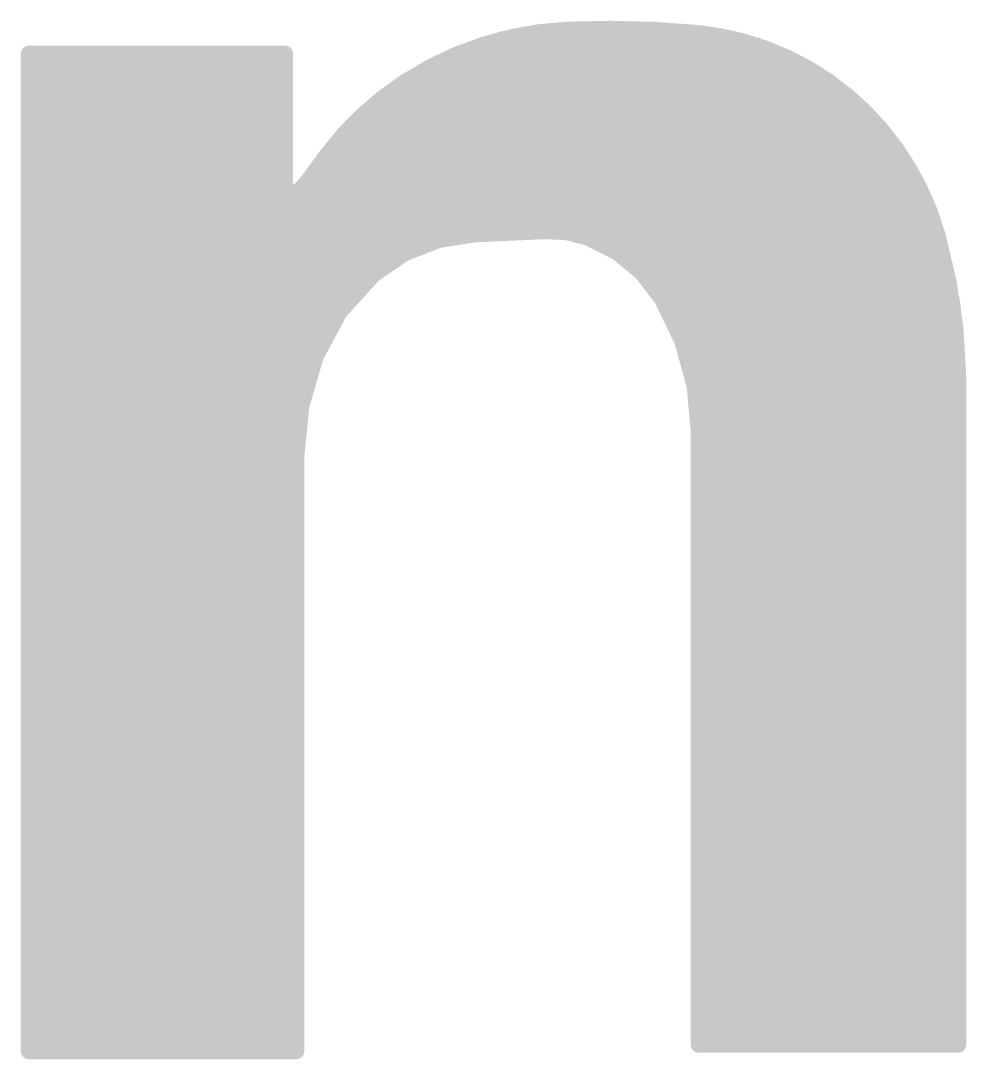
# Model space of a CAD drawing. Extents: x -28 to 79, y -1 to 63.
# Drawn here: x 35.596 to 37.087, y 24.427 to 26.064 of the extents above; entities that cross this region are included whole.
import ezdxf

# ---------------------------------------------------------------- set-up
doc = ezdxf.new("R2010")
doc.units = 0
doc.layers.add('21', color=41, linetype='CONTINUOUS')

msp = doc.modelspace()

# ---------------------------------------------------------------- linework, layer by layer
at = {"layer": '21'}
for points, const_width in [([(36.4592, 26.0502, 0.1577), (36.1645, 25.941)], 0.0254), ([(36.6598, 26.0452, 0.0335), (36.4592, 26.0502)], 0.0254), ([(36.4594, 26.0565, 1), (36.459, 26.0439)], 0.0127), ([(36.4589, 26.0565, 1), (36.4595, 26.0439)], 0.0127), ([(36.4601, 26.0439, 1), (36.4583, 26.0565)], 0.0127), ([(36.4595, 26.0439, 1), (36.4589, 26.0565)], 0.0127), ([(36.3531, 26.041, 1), (36.355, 26.0284)], 0.0127), ([(36.356, 26.0414, 1), (36.356, 26.0286)], 0.0127), ([(36.3562, 26.0288, 1), (36.3518, 26.0407)], 0.0127), ([(36.6611, 26.0514, 1), (36.6585, 26.039)], 0.0127), ([(36.9265, 25.9207, 0.1741), (36.6598, 26.0452)], 0.0254), ([(36.6604, 26.0515, 1), (36.6592, 26.0389)], 0.0127), ([(36.6592, 26.0389, 1), (36.6604, 26.0515)], 0.0127), ([(36.6596, 26.0389, 1), (36.66, 26.0515)], 0.0127), ([(36.7084, 26.0286, 1), (36.7084, 26.0414)], 0.0127), ([(36.7602, 26.0304, 1), (36.7548, 26.0189)], 0.0127), ([(36.7562, 26.0185, 1), (36.7588, 26.0309)], 0.0127), ([(35.6083, 26.0185, 1), (35.6083, 26.0057)], 0.0127), ([(35.6083, 26.0185, 1), (35.6083, 26.0057)], 0.0127), ([(35.6146, 26.0121, 1), (35.602, 26.0121)], 0.0127), ([(35.6146, 26.0121, 1), (35.602, 26.0121)], 0.0127), ([(35.6083, 26.016, 1), (35.6083, 26.0033)], 0.0127), ([(36.0185, 26.0121, 1), (36.0058, 26.0121)], 0.0127), ([(36.0185, 26.0121, 1), (36.0058, 26.0121)], 0.0127), ([(36.0121, 26.0057, 1), (36.0121, 26.0185)], 0.0127), ([(36.0121, 26.0057, 1), (36.0121, 26.0185)], 0.0127), ([(36.0121, 26.0033, 1), (36.0121, 26.016)], 0.0127), ([(36.2863, 26.016, 1), (36.2863, 26.0033)], 0.0127), ([(36.7898, 26.0033, 1), (36.7898, 26.016)], 0.0127), ([(35.6083, 25.9906, 1), (35.6083, 25.9779)], 0.0127), ([(36.0121, 25.9779, 1), (36.0121, 25.9906)], 0.0127), ([(36.2329, 25.9906, 1), (36.2329, 25.9779)], 0.0127), ([(36.2522, 26.0037, 1), (36.2566, 25.9918)], 0.0127), ([(36.2578, 25.9924, 1), (36.251, 26.0031)], 0.0127), ([(36.8442, 25.9779, 1), (36.8442, 25.9906)], 0.0127), ([(36.8519, 25.9874, 1), (36.8441, 25.9774)], 0.0127), ([(36.8453, 25.9767, 1), (36.8507, 25.9882)], 0.0127), ([(35.6083, 25.9652, 1), (35.6083, 25.9524)], 0.0127), ([(36.0121, 25.9524, 1), (36.0121, 25.9652)], 0.0127), ([(36.1927, 25.9652, 1), (36.1927, 25.9524)], 0.0127), ([(36.8781, 25.9524, 1), (36.8781, 25.9652)], 0.0127), ([(36.1645, 25.941, 0.0664), (36.0782, 25.8521)], 0.0254), ([(36.1611, 25.9464, 1), (36.1679, 25.9356)], 0.0127), ([(36.1606, 25.946, 1), (36.1684, 25.936)], 0.0127), ([(36.1688, 25.9363, 1), (36.1602, 25.9457)], 0.0127), ([(36.1684, 25.936, 1), (36.1606, 25.946)], 0.0127), ([(35.6083, 25.9398, 1), (35.6083, 25.9271)], 0.0127), ([(36.0121, 25.9271, 1), (36.0121, 25.9398)], 0.0127), ([(36.1561, 25.9398, 1), (36.1561, 25.9271)], 0.0127), ([(36.9104, 25.9271, 1), (36.9104, 25.9398)], 0.0127), ([(36.9313, 25.9248, 1), (36.9217, 25.9166)], 0.0127), ([(37.0408, 25.7277, 0.1281), (36.9265, 25.9207)], 0.0254), ([(36.931, 25.9252, 1), (36.922, 25.9162)], 0.0127), ([(36.922, 25.9162, 1), (36.931, 25.9252)], 0.0127), ([(36.9226, 25.9157, 1), (36.9304, 25.9257)], 0.0127), ([(35.6083, 25.9144, 1), (35.6083, 25.9017)], 0.0127), ([(36.0121, 25.9017, 1), (36.0121, 25.9144)], 0.0127), ([(36.1279, 25.9144, 1), (36.1279, 25.9017)], 0.0127), ([(36.9373, 25.9017, 1), (36.9373, 25.9144)], 0.0127), ([(36.1141, 25.9041, 1), (36.1227, 25.8947)], 0.0127), ([(36.1232, 25.8953, 1), (36.1136, 25.9035)], 0.0127), ([(35.6083, 25.889, 1), (35.6083, 25.8762)], 0.0127), ([(36.0121, 25.8762, 1), (36.0121, 25.889)], 0.0127), ([(36.1041, 25.889, 1), (36.1041, 25.8762)], 0.0127), ([(36.9589, 25.8762, 1), (36.9589, 25.889)], 0.0127), ([(35.6083, 25.8636, 1), (35.6083, 25.8509)], 0.0127), ([(36.0121, 25.8509, 1), (36.0121, 25.8636)], 0.0127), ([(36.0825, 25.8636, 1), (36.0825, 25.8509)], 0.0127), ([(36.9809, 25.8664, 1), (36.9699, 25.8599)], 0.0127), ([(36.9706, 25.8591, 1), (36.9802, 25.8673)], 0.0127), ([(36.9789, 25.8509, 1), (36.9789, 25.8636)], 0.0127), ([(36.0782, 25.8521, 0.0022), (36.0502, 25.814)], 0.0254), ([(36.0734, 25.8562, 1), (36.083, 25.848)], 0.0127), ([(36.0731, 25.8559, 1), (36.0833, 25.8483)], 0.0127), ([(36.0833, 25.8483, 1), (36.0731, 25.8559)], 0.0127), ([(36.0833, 25.8483, 1), (36.0731, 25.8559)], 0.0127), ([(35.6083, 25.8382, 1), (35.6083, 25.8255)], 0.0127), ([(36.0121, 25.8255, 1), (36.0121, 25.8382)], 0.0127), ([(36.0633, 25.8382, 1), (36.0633, 25.8255)], 0.0127), ([(36.994, 25.8255, 1), (36.994, 25.8382)], 0.0127), ([(35.6083, 25.8128, 1), (35.6083, 25.8)], 0.0127), ([(36.0121, 25.8, 1), (36.0121, 25.8128)], 0.0127), ([(36.0375, 25.7988, 0.0333), (36.0502, 25.814)], 0.0254), ([(36.0438, 25.8128, 1), (36.0438, 25.8)], 0.0127), ([(36.0451, 25.8178, 1), (36.0553, 25.8102)], 0.0127), ([(36.0451, 25.8177, 1), (36.0553, 25.8103)], 0.0127), ([(36.0553, 25.8103, 1), (36.0451, 25.8177)], 0.0127), ([(36.0551, 25.8099, 1), (36.0453, 25.8181)], 0.0127), ([(37.009, 25.8, 1), (37.009, 25.8128)], 0.0127), ([(36.0121, 25.7976, 1), (36.0121, 25.7848)], 0.0127), ([(36.0121, 25.7976, 1), (36.0121, 25.7848)], 0.0127), ([(36.0197, 25.7912, 0.205), (36.0375, 25.7988)], 0.0254), ([(36.0184, 25.7974, 1), (36.021, 25.785)], 0.0127), ([(36.0197, 25.7975, 1), (36.0197, 25.7849)], 0.0127), ([(36.0197, 25.7848, 1), (36.0197, 25.7976)], 0.0127), ([(36.0197, 25.7848, 1), (36.0197, 25.7976)], 0.0127), ([(36.0258, 25.7984, 1), (36.033, 25.788)], 0.0127), ([(36.0306, 25.787, 1), (36.0281, 25.7994)], 0.0127), ([(36.0329, 25.8032, 1), (36.0421, 25.7944)], 0.0127), ([(36.0326, 25.8029, 1), (36.0424, 25.7947)], 0.0127), ([(36.0421, 25.7944, 1), (36.0329, 25.8032)], 0.0127), ([(36.0411, 25.7936, 1), (36.0339, 25.804)], 0.0127), ([(37.0198, 25.8005, 1), (37.0079, 25.796)], 0.0127), ([(37.0084, 25.795, 1), (37.0193, 25.8015)], 0.0127), ([(35.6083, 25.7874, 1), (35.6083, 25.7747)], 0.0127), ([(36.0058, 25.7912, 1), (36.0185, 25.7912)], 0.0127), ([(36.0058, 25.7912, 1), (36.0185, 25.7912)], 0.0127), ([(37.0204, 25.7747, 1), (37.0204, 25.7874)], 0.0127), ([(35.6083, 25.762, 1), (35.6083, 25.7492)], 0.0127), ([(37.0301, 25.7492, 1), (37.0301, 25.762)], 0.0127), ([(35.6083, 25.7366, 1), (35.6083, 25.7238)], 0.0127), ([(36.3118, 25.7277, 0.1688), (36.1518, 25.6642)], 0.0254), ([(36.3118, 25.7277, 0.0006), (36.4236, 25.7327)], 0.0254), ([(36.3115, 25.734, 1), (36.3121, 25.7214)], 0.0127), ([(36.3115, 25.734, 1), (36.3121, 25.7214)], 0.0127), ([(36.3128, 25.7214, 1), (36.3108, 25.734)], 0.0127), ([(36.3121, 25.7214, 1), (36.3115, 25.734)], 0.0127), ([(36.3677, 25.7238, 1), (36.3677, 25.7366)], 0.0127), ([(36.4896, 25.7226, 0.0992), (36.4236, 25.7327)], 0.0254), ([(36.4239, 25.739, 1), (36.4233, 25.7264)], 0.0127), ([(36.4233, 25.739, 1), (36.4239, 25.7264)], 0.0127), ([(36.4239, 25.7264, 1), (36.4233, 25.739)], 0.0127), ([(36.4239, 25.7264, 1), (36.4233, 25.739)], 0.0127), ([(36.4587, 25.7371, 1), (36.4555, 25.7248)], 0.0127), ([(36.4599, 25.7366, 1), (36.4599, 25.7238)], 0.0127), ([(36.4568, 25.7246, 1), (36.4574, 25.7373)], 0.0127), ([(36.4924, 25.7283, 1), (36.4868, 25.7169)], 0.0127), ([(36.6065, 25.6261, 0.1719), (36.4896, 25.7226)], 0.0254), ([(36.4918, 25.7286, 1), (36.4874, 25.7166)], 0.0127), ([(36.4874, 25.7166, 1), (36.4918, 25.7286)], 0.0127), ([(36.488, 25.7164, 1), (36.4912, 25.7288)], 0.0127), ([(37.047, 25.729, 1), (37.0346, 25.7264)], 0.0127), ([(37.0738, 25.5041, 0.0668), (37.0408, 25.7277)], 0.0254), ([(37.0469, 25.7295, 1), (37.0347, 25.7259)], 0.0127), ([(37.0347, 25.7259, 1), (37.0469, 25.7295)], 0.0127), ([(37.0349, 25.7254, 1), (37.0467, 25.73)], 0.0127), ([(37.0398, 25.7238, 1), (37.0398, 25.7366)], 0.0127), ([(36.2532, 25.725, 1), (36.2551, 25.7124)], 0.0127), ([(36.2565, 25.7128, 1), (36.2518, 25.7246)], 0.0127), ([(35.6083, 25.7112, 1), (35.6083, 25.6985)], 0.0127), ([(36.1976, 25.7031, 1), (36.2023, 25.6913)], 0.0127), ([(36.2035, 25.6919, 1), (36.1963, 25.7024)], 0.0127), ([(36.2191, 25.6985, 1), (36.2191, 25.7112)], 0.0127), ([(36.5253, 25.7112, 1), (36.5253, 25.6985)], 0.0127), ([(36.5396, 25.7045, 1), (36.5316, 25.6947)], 0.0127), ([(36.5328, 25.694, 1), (36.5384, 25.7053)], 0.0127), ([(37.0458, 25.6985, 1), (37.0458, 25.7112)], 0.0127), ([(35.6083, 25.6858, 1), (35.6083, 25.673)], 0.0127), ([(36.174, 25.673, 1), (36.174, 25.6858)], 0.0127), ([(36.5601, 25.6858, 1), (36.5601, 25.673)], 0.0127), ([(37.0513, 25.673, 1), (37.0513, 25.6858)], 0.0127), ([(36.1518, 25.6642, 0.1229), (36.0604, 25.5346)], 0.0254), ([(36.1482, 25.6694, 1), (36.1554, 25.659)], 0.0127), ([(36.1477, 25.669, 1), (36.1559, 25.6594)], 0.0127), ([(36.1565, 25.6599, 1), (36.1471, 25.6685)], 0.0127), ([(36.1559, 25.6594, 1), (36.1477, 25.669)], 0.0127), ([(36.5803, 25.6708, 1), (36.5702, 25.663)], 0.0127), ([(36.5712, 25.662, 1), (36.5793, 25.6718)], 0.0127), ([(35.6083, 25.6604, 1), (35.6083, 25.6476)], 0.0127), ([(36.1426, 25.6476, 1), (36.1426, 25.6604)], 0.0127), ([(36.5851, 25.6604, 1), (36.5851, 25.6476)], 0.0127), ([(37.0568, 25.6476, 1), (37.0568, 25.6604)], 0.0127), ([(35.6083, 25.635, 1), (35.6083, 25.6223)], 0.0127), ([(36.1195, 25.6223, 1), (36.1195, 25.635)], 0.0127), ([(36.6046, 25.635, 1), (36.6046, 25.6223)], 0.0127), ([(36.6122, 25.6289, 1), (36.6008, 25.6233)], 0.0127), ([(36.6649, 25.4152, 0.136), (36.6065, 25.6261)], 0.0254), ([(36.6119, 25.6294, 1), (36.6011, 25.6228)], 0.0127), ([(36.6015, 25.6222, 1), (36.6115, 25.63)], 0.0127), ([(37.0623, 25.6223, 1), (37.0623, 25.635)], 0.0127), ([(36.6011, 25.6228, 1), (36.6119, 25.6294)], 0.0127), ([(37.0711, 25.6175, 1), (37.0584, 25.6165)], 0.0127), ([(37.0586, 25.6157, 1), (37.071, 25.6183)], 0.0127), ([(35.6083, 25.6096, 1), (35.6083, 25.5968)], 0.0127), ([(36.0934, 25.6093, 1), (36.1028, 25.6008)], 0.0127), ([(36.1037, 25.602, 1), (36.0925, 25.608)], 0.0127), ([(36.0972, 25.5968, 1), (36.0972, 25.6096)], 0.0127), ([(36.6176, 25.6096, 1), (36.6176, 25.5968)], 0.0127), ([(37.0659, 25.5968, 1), (37.0659, 25.6096)], 0.0127), ([(35.6083, 25.5842, 1), (35.6083, 25.5714)], 0.0127), ([(36.0836, 25.5714, 1), (36.0836, 25.5842)], 0.0127), ([(36.6299, 25.5842, 1), (36.6299, 25.5714)], 0.0127), ([(37.0679, 25.5714, 1), (37.0679, 25.5842)], 0.0127), ([(36.6447, 25.5614, 1), (36.6325, 25.558)], 0.0127), ([(35.6083, 25.5588, 1), (35.6083, 25.5461)], 0.0127), ([(36.0699, 25.5461, 1), (36.0699, 25.5588)], 0.0127), ([(36.6329, 25.5569, 1), (36.6443, 25.5625)], 0.0127), ([(36.6406, 25.5588, 1), (36.6406, 25.5461)], 0.0127), ([(37.0699, 25.5461, 1), (37.0699, 25.5588)], 0.0127), ([(35.6083, 25.5334, 1), (35.6083, 25.5206)], 0.0127), ([(36.0604, 25.5346, 0.0895), (36.0299, 25.3771)], 0.0254), ([(36.0548, 25.5376, 1), (36.066, 25.5316)], 0.0127), ([(36.0545, 25.5369, 1), (36.0663, 25.5323)], 0.0127), ([(36.0665, 25.5328, 1), (36.0543, 25.5364)], 0.0127), ([(36.0663, 25.5323, 1), (36.0545, 25.5369)], 0.0127), ([(36.0582, 25.5206, 1), (36.0582, 25.5334)], 0.0127), ([(36.6477, 25.5334, 1), (36.6477, 25.5206)], 0.0127), ([(37.072, 25.5206, 1), (37.072, 25.5334)], 0.0127), ([(35.6083, 25.508, 1), (35.6083, 25.4952)], 0.0127), ([(36.0509, 25.4952, 1), (36.0509, 25.508)], 0.0127), ([(36.6547, 25.508, 1), (36.6547, 25.4952)], 0.0127), ([(37.0801, 25.5041, 1), (37.0675, 25.5041)], 0.0127), ([(37.0801, 25.5041, 1), (37.0675, 25.5041)], 0.0127), ([(37.0675, 25.5036, 1), (37.0801, 25.5046)], 0.0127), ([(37.0675, 25.504, 1), (37.0801, 25.5042)], 0.0127), ([(37.0738, 25.4952, 1), (37.0738, 25.508)], 0.0127), ([(35.6083, 25.4826, 1), (35.6083, 25.4699)], 0.0127), ([(36.0436, 25.4699, 1), (36.0436, 25.4826)], 0.0127), ([(36.6646, 25.4892, 1), (36.652, 25.4881)], 0.0127), ([(36.6522, 25.4869, 1), (36.6644, 25.4903)], 0.0127), ([(36.6594, 25.4826, 1), (36.6594, 25.4699)], 0.0127), ([(37.0738, 25.4699, 1), (37.0738, 25.4826)], 0.0127), ([(35.6083, 25.4572, 1), (35.6083, 25.4444)], 0.0127), ([(36.0444, 25.4566, 1), (36.0318, 25.4579)], 0.0127), ([(36.032, 25.459, 1), (36.0442, 25.4555)], 0.0127), ([(36.0374, 25.4444, 1), (36.0374, 25.4572)], 0.0127), ([(36.6617, 25.4572, 1), (36.6617, 25.4444)], 0.0127), ([(37.0738, 25.4444, 1), (37.0738, 25.4572)], 0.0127), ([(35.6083, 25.4318, 1), (35.6083, 25.419)], 0.0127), ([(36.0348, 25.419, 1), (36.0348, 25.4318)], 0.0127), ([(36.664, 25.4318, 1), (36.664, 25.419)], 0.0127), ([(36.6713, 25.4152, 1), (36.6586, 25.4152)], 0.0127), ([(36.6713, 25.4152, 1), (36.6586, 25.4152)], 0.0127), ([(37.0738, 25.419, 1), (37.0738, 25.4318)], 0.0127), ([(35.6083, 25.4064, 1), (35.6083, 25.3937)], 0.0127), ([(36.0322, 25.3937, 1), (36.0322, 25.4064)], 0.0127), ([(36.6649, 25.4064, 1), (36.6649, 25.3937)], 0.0127), ([(36.6586, 25.4146, 1), (36.6712, 25.4158)], 0.0127), ([(36.6586, 25.4152, 1), (36.6712, 25.4152)], 0.0127), ([(37.0738, 25.3937, 1), (37.0738, 25.4064)], 0.0127), ([(35.6083, 25.381, 1), (35.6083, 25.3682)], 0.0127), ([(36.0299, 25.3771, 0.0064), (36.0299, 25.3086)], 0.0254), ([(36.0236, 25.3777, 1), (36.0362, 25.3765)], 0.0127), ([(36.0236, 25.3772, 1), (36.0362, 25.377)], 0.0127), ([(36.0363, 25.3771, 1), (36.0236, 25.3771)], 0.0127), ([(36.0362, 25.377, 1), (36.0236, 25.3772)], 0.0127), ([(36.0299, 25.3682, 1), (36.0299, 25.381)], 0.0127), ([(36.6649, 25.381, 1), (36.6649, 25.3682)], 0.0127), ([(37.0738, 25.3682, 1), (37.0738, 25.381)], 0.0127), ([(35.6083, 25.3556, 1), (35.6083, 25.3428)], 0.0127), ([(36.0299, 25.3428, 1), (36.0299, 25.3556)], 0.0127), ([(36.6649, 25.3556, 1), (36.6649, 25.3428)], 0.0127), ([(37.0738, 25.3428, 1), (37.0738, 25.3556)], 0.0127), ([(35.6083, 25.3302, 1), (35.6083, 25.3175)], 0.0127), ([(36.0299, 25.3175, 1), (36.0299, 25.3302)], 0.0127), ([(36.6649, 25.3302, 1), (36.6649, 25.3175)], 0.0127), ([(37.0738, 25.3175, 1), (37.0738, 25.3302)], 0.0127), ([(35.6083, 25.3048, 1), (35.6083, 25.292)], 0.0127), ([(36.0236, 25.3085, 1), (36.0362, 25.3087)], 0.0127), ([(36.0363, 25.3086, 1), (36.0236, 25.3086)], 0.0127), ([(36.0299, 25.292, 1), (36.0299, 25.3048)], 0.0127), ([(36.6649, 25.3048, 1), (36.6649, 25.292)], 0.0127), ([(37.0738, 25.292, 1), (37.0738, 25.3048)], 0.0127), ([(35.6083, 25.2794, 1), (35.6083, 25.2666)], 0.0127), ([(36.0299, 25.2666, 1), (36.0299, 25.2794)], 0.0127), ([(36.6649, 25.2794, 1), (36.6649, 25.2666)], 0.0127), ([(37.0738, 25.2666, 1), (37.0738, 25.2794)], 0.0127), ([(35.6083, 25.254, 1), (35.6083, 25.2413)], 0.0127), ([(36.0299, 25.2413, 1), (36.0299, 25.254)], 0.0127), ([(36.6649, 25.254, 1), (36.6649, 25.2413)], 0.0127), ([(37.0738, 25.2413, 1), (37.0738, 25.254)], 0.0127), ([(35.6083, 25.2286, 1), (35.6083, 25.2158)], 0.0127), ([(36.0299, 25.2158, 1), (36.0299, 25.2286)], 0.0127), ([(36.6649, 25.2286, 1), (36.6649, 25.2158)], 0.0127), ([(37.0738, 25.2158, 1), (37.0738, 25.2286)], 0.0127), ([(35.6083, 25.2032, 1), (35.6083, 25.1904)], 0.0127), ([(36.0299, 25.1904, 1), (36.0299, 25.2032)], 0.0127), ([(36.6649, 25.2032, 1), (36.6649, 25.1904)], 0.0127), ([(37.0738, 25.1904, 1), (37.0738, 25.2032)], 0.0127), ([(35.6083, 25.1778, 1), (35.6083, 25.1651)], 0.0127), ([(36.0299, 25.1651, 1), (36.0299, 25.1778)], 0.0127), ([(36.6649, 25.1778, 1), (36.6649, 25.1651)], 0.0127), ([(37.0738, 25.1651, 1), (37.0738, 25.1778)], 0.0127), ([(35.6083, 25.1524, 1), (35.6083, 25.1396)], 0.0127), ([(36.0299, 25.1396, 1), (36.0299, 25.1524)], 0.0127), ([(36.6649, 25.1524, 1), (36.6649, 25.1396)], 0.0127), ([(37.0738, 25.1396, 1), (37.0738, 25.1524)], 0.0127), ([(35.6083, 25.127, 1), (35.6083, 25.1142)], 0.0127), ([(36.0299, 25.1142, 1), (36.0299, 25.127)], 0.0127), ([(36.6649, 25.127, 1), (36.6649, 25.1142)], 0.0127), ([(37.0738, 25.1142, 1), (37.0738, 25.127)], 0.0127), ([(35.6083, 25.1016, 1), (35.6083, 25.0889)], 0.0127), ([(36.0299, 25.0889, 1), (36.0299, 25.1016)], 0.0127), ([(36.6649, 25.1016, 1), (36.6649, 25.0889)], 0.0127), ([(37.0738, 25.0889, 1), (37.0738, 25.1016)], 0.0127), ([(35.6083, 25.0762, 1), (35.6083, 25.0634)], 0.0127), ([(36.0299, 25.0634, 1), (36.0299, 25.0762)], 0.0127), ([(36.6649, 25.0762, 1), (36.6649, 25.0634)], 0.0127), ([(37.0738, 25.0634, 1), (37.0738, 25.0762)], 0.0127), ([(35.6083, 25.0508, 1), (35.6083, 25.038)], 0.0127), ([(36.0299, 25.038, 1), (36.0299, 25.0508)], 0.0127), ([(36.6649, 25.0508, 1), (36.6649, 25.038)], 0.0127), ([(37.0738, 25.038, 1), (37.0738, 25.0508)], 0.0127), ([(35.6083, 25.0254, 1), (35.6083, 25.0127)], 0.0127), ([(36.0299, 25.0127, 1), (36.0299, 25.0254)], 0.0127), ([(36.6649, 25.0254, 1), (36.6649, 25.0127)], 0.0127), ([(37.0738, 25.0127, 1), (37.0738, 25.0254)], 0.0127), ([(35.6083, 25, 1), (35.6083, 24.9872)], 0.0127), ([(36.0299, 24.9872, 1), (36.0299, 25)], 0.0127), ([(36.6649, 25, 1), (36.6649, 24.9872)], 0.0127), ([(37.0738, 24.9872, 1), (37.0738, 25)], 0.0127), ([(35.6083, 24.9746, 1), (35.6083, 24.9618)], 0.0127), ([(36.0299, 24.9618, 1), (36.0299, 24.9746)], 0.0127), ([(36.6649, 24.9746, 1), (36.6649, 24.9618)], 0.0127), ([(37.0738, 24.9618, 1), (37.0738, 24.9746)], 0.0127), ([(35.6083, 24.9492, 1), (35.6083, 24.9365)], 0.0127), ([(36.0299, 24.9365, 1), (36.0299, 24.9492)], 0.0127), ([(36.6649, 24.9492, 1), (36.6649, 24.9365)], 0.0127), ([(37.0738, 24.9365, 1), (37.0738, 24.9492)], 0.0127), ([(35.6083, 24.9238, 1), (35.6083, 24.911)], 0.0127), ([(36.0299, 24.911, 1), (36.0299, 24.9238)], 0.0127), ([(36.6649, 24.9238, 1), (36.6649, 24.911)], 0.0127), ([(37.0738, 24.911, 1), (37.0738, 24.9238)], 0.0127), ([(35.6083, 24.8984, 1), (35.6083, 24.8856)], 0.0127), ([(36.0299, 24.8856, 1), (36.0299, 24.8984)], 0.0127), ([(36.6649, 24.8984, 1), (36.6649, 24.8856)], 0.0127), ([(37.0738, 24.8856, 1), (37.0738, 24.8984)], 0.0127), ([(35.6083, 24.873, 1), (35.6083, 24.8603)], 0.0127), ([(36.0299, 24.8603, 1), (36.0299, 24.873)], 0.0127), ([(36.6649, 24.873, 1), (36.6649, 24.8603)], 0.0127), ([(37.0738, 24.8603, 1), (37.0738, 24.873)], 0.0127), ([(35.6083, 24.8476, 1), (35.6083, 24.8348)], 0.0127), ([(36.0299, 24.8348, 1), (36.0299, 24.8476)], 0.0127), ([(36.6649, 24.8476, 1), (36.6649, 24.8348)], 0.0127), ([(37.0738, 24.8348, 1), (37.0738, 24.8476)], 0.0127), ([(35.6083, 24.8222, 1), (35.6083, 24.8094)], 0.0127), ([(36.0299, 24.8094, 1), (36.0299, 24.8222)], 0.0127), ([(36.6649, 24.8222, 1), (36.6649, 24.8094)], 0.0127), ([(37.0738, 24.8094, 1), (37.0738, 24.8222)], 0.0127), ([(35.6083, 24.7968, 1), (35.6083, 24.7841)], 0.0127), ([(36.0299, 24.7841, 1), (36.0299, 24.7968)], 0.0127), ([(36.6649, 24.7968, 1), (36.6649, 24.7841)], 0.0127), ([(37.0738, 24.7841, 1), (37.0738, 24.7968)], 0.0127), ([(35.6083, 24.7714, 1), (35.6083, 24.7586)], 0.0127), ([(36.0299, 24.7586, 1), (36.0299, 24.7714)], 0.0127), ([(36.6649, 24.7714, 1), (36.6649, 24.7586)], 0.0127), ([(37.0738, 24.7586, 1), (37.0738, 24.7714)], 0.0127), ([(35.6083, 24.746, 1), (35.6083, 24.7333)], 0.0127), ([(36.0299, 24.7333, 1), (36.0299, 24.746)], 0.0127), ([(36.6649, 24.746, 1), (36.6649, 24.7333)], 0.0127), ([(37.0738, 24.7333, 1), (37.0738, 24.746)], 0.0127), ([(35.6083, 24.7206, 1), (35.6083, 24.7079)], 0.0127), ([(36.0299, 24.7079, 1), (36.0299, 24.7206)], 0.0127), ([(36.6649, 24.7206, 1), (36.6649, 24.7079)], 0.0127), ([(37.0738, 24.7079, 1), (37.0738, 24.7206)], 0.0127), ([(35.6083, 24.6952, 1), (35.6083, 24.6824)], 0.0127), ([(36.0299, 24.6824, 1), (36.0299, 24.6952)], 0.0127), ([(36.6649, 24.6952, 1), (36.6649, 24.6824)], 0.0127), ([(37.0738, 24.6824, 1), (37.0738, 24.6952)], 0.0127), ([(35.6083, 24.6698, 1), (35.6083, 24.6571)], 0.0127), ([(36.0299, 24.6571, 1), (36.0299, 24.6698)], 0.0127), ([(36.6649, 24.6698, 1), (36.6649, 24.6571)], 0.0127), ([(37.0738, 24.6571, 1), (37.0738, 24.6698)], 0.0127), ([(35.6083, 24.6444, 1), (35.6083, 24.6317)], 0.0127), ([(36.0299, 24.6317, 1), (36.0299, 24.6444)], 0.0127), ([(36.6649, 24.6444, 1), (36.6649, 24.6317)], 0.0127), ([(37.0738, 24.6317, 1), (37.0738, 24.6444)], 0.0127), ([(35.6083, 24.619, 1), (35.6083, 24.6062)], 0.0127), ([(36.0299, 24.6062, 1), (36.0299, 24.619)], 0.0127), ([(36.6649, 24.619, 1), (36.6649, 24.6062)], 0.0127), ([(37.0738, 24.6062, 1), (37.0738, 24.619)], 0.0127), ([(35.6083, 24.5936, 1), (35.6083, 24.5809)], 0.0127), ([(36.0299, 24.5809, 1), (36.0299, 24.5936)], 0.0127), ([(36.6649, 24.5936, 1), (36.6649, 24.5809)], 0.0127), ([(37.0738, 24.5809, 1), (37.0738, 24.5936)], 0.0127), ([(35.6083, 24.5682, 1), (35.6083, 24.5555)], 0.0127), ([(36.0299, 24.5555, 1), (36.0299, 24.5682)], 0.0127), ([(36.6649, 24.5682, 1), (36.6649, 24.5555)], 0.0127), ([(37.0738, 24.5555, 1), (37.0738, 24.5682)], 0.0127), ([(35.6083, 24.5428, 1), (35.6083, 24.53)], 0.0127), ([(36.0299, 24.53, 1), (36.0299, 24.5428)], 0.0127), ([(36.6649, 24.5428, 1), (36.6649, 24.53)], 0.0127), ([(37.0738, 24.53, 1), (37.0738, 24.5428)], 0.0127), ([(35.6083, 24.5174, 1), (35.6083, 24.5047)], 0.0127), ([(36.0299, 24.5047, 1), (36.0299, 24.5174)], 0.0127), ([(36.6649, 24.5174, 1), (36.6649, 24.5047)], 0.0127), ([(37.0738, 24.5047, 1), (37.0738, 24.5174)], 0.0127), ([(35.6083, 24.492, 1), (35.6083, 24.4793)], 0.0127), ([(36.0299, 24.4793, 1), (36.0299, 24.492)], 0.0127), ([(36.6649, 24.492, 1), (36.6649, 24.4793)], 0.0127), ([(37.0738, 24.4793, 1), (37.0738, 24.492)], 0.0127), ([(35.6083, 24.4666, 1), (35.6083, 24.4538)], 0.0127), ([(36.0299, 24.4538, 1), (36.0299, 24.4666)], 0.0127), ([(36.6649, 24.4666, 1), (36.6649, 24.4538)], 0.0127), ([(36.6649, 24.4564, 1), (36.6649, 24.4437)], 0.0127), ([(36.6649, 24.4564, 1), (36.6649, 24.4437)], 0.0127), ([(37.0738, 24.4538, 1), (37.0738, 24.4666)], 0.0127), ([(37.0738, 24.4437, 1), (37.0738, 24.4564)], 0.0127), ([(37.0738, 24.4437, 1), (37.0738, 24.4564)], 0.0127), ([(35.6083, 24.4463, 1), (35.6083, 24.4336)], 0.0127), ([(35.6083, 24.4463, 1), (35.6083, 24.4336)], 0.0127), ([(35.602, 24.4399, 1), (35.6146, 24.4399)], 0.0127), ([(35.602, 24.4399, 1), (35.6146, 24.4399)], 0.0127), ([(36.0236, 24.4399, 1), (36.0363, 24.4399)], 0.0127), ([(36.0236, 24.4399, 1), (36.0363, 24.4399)], 0.0127), ([(36.0299, 24.4336, 1), (36.0299, 24.4463)], 0.0127), ([(36.0299, 24.4336, 1), (36.0299, 24.4463)], 0.0127), ([(36.6586, 24.45, 1), (36.6713, 24.45)], 0.0127), ([(36.6586, 24.45, 1), (36.6713, 24.45)], 0.0127), ([(37.0675, 24.45, 1), (37.0801, 24.45)], 0.0127), ([(37.0675, 24.45, 1), (37.0801, 24.45)], 0.0127)]:
    msp.add_lwpolyline(points, format="xyb", dxfattribs=dict(at, const_width=const_width))
at = {"layer": '21', "const_width": 0.0254}
for points in [[(36.354, 26.0347), (36.4592, 26.0502)], [(36.4592, 26.0502), (36.6598, 26.0452)], [(36.2544, 25.9978), (36.354, 26.0347)], [(36.356, 26.035), (36.7084, 26.035)], [(36.6598, 26.0452), (36.7575, 26.0247)], [(36.7575, 26.0247), (36.848, 25.9824)], [(35.6083, 26.0121), (36.0121, 26.0121)], [(35.6083, 24.4399), (35.6083, 26.0121)], [(35.6083, 24.4399), (35.6083, 26.0121)], [(35.6083, 26.0121), (36.0121, 26.0121)], [(35.6083, 26.0096), (36.0121, 26.0096)], [(36.0121, 26.0121), (36.0121, 25.7912)], [(36.0121, 26.0121), (36.0121, 25.7912)], [(36.2863, 26.0096), (36.7898, 26.0096)], [(35.6083, 25.9842), (36.0121, 25.9842)], [(36.1645, 25.941), (36.2544, 25.9978)], [(36.2329, 25.9842), (36.8442, 25.9842)], [(36.848, 25.9824), (36.9265, 25.9207)], [(35.6083, 25.9588), (36.0121, 25.9588)], [(36.1927, 25.9588), (36.8781, 25.9588)], [(36.1184, 25.8994), (36.1645, 25.941)], [(35.6083, 25.9334), (36.0121, 25.9334)], [(36.1561, 25.9334), (36.9104, 25.9334)], [(36.9265, 25.9207), (36.9754, 25.8632)], [(35.6083, 25.908), (36.0121, 25.908)], [(36.1279, 25.908), (36.9373, 25.908)], [(36.0782, 25.8521), (36.1184, 25.8994)], [(35.6083, 25.8826), (36.0121, 25.8826)], [(36.1041, 25.8826), (36.9589, 25.8826)], [(35.6083, 25.8572), (36.0121, 25.8572)], [(36.0825, 25.8572), (36.9789, 25.8572)], [(36.9754, 25.8632), (37.0139, 25.7982)], [(36.0502, 25.814), (36.0782, 25.8521)], [(35.6083, 25.8318), (36.0121, 25.8318)], [(36.0633, 25.8318), (36.994, 25.8318)], [(35.6083, 25.8064), (36.0121, 25.8064)], [(36.0375, 25.7988), (36.0502, 25.814)], [(36.0438, 25.8064), (37.009, 25.8064)], [(36.0121, 25.7912), (36.0197, 25.7912)], [(36.0121, 25.7912), (36.0197, 25.7912)], [(36.0197, 25.7912), (36.0294, 25.7932)], [(36.0294, 25.7932), (36.0375, 25.7988)], [(37.0139, 25.7982), (37.0408, 25.7277)], [(35.6083, 25.781), (37.0204, 25.781)], [(35.6083, 25.7556), (37.0301, 25.7556)], [(35.6083, 25.7302), (36.3677, 25.7302)], [(36.3118, 25.7277), (36.2542, 25.7187)], [(36.4236, 25.7327), (36.3118, 25.7277)], [(36.4571, 25.7309), (36.4236, 25.7327)], [(36.4896, 25.7226), (36.4571, 25.7309)], [(36.4599, 25.7302), (37.0398, 25.7302)], [(36.5356, 25.6996), (36.4896, 25.7226)], [(37.0408, 25.7277), (37.0648, 25.617)], [(36.2542, 25.7187), (36.1999, 25.6972)], [(35.6083, 25.7048), (36.2191, 25.7048)], [(36.1999, 25.6972), (36.1518, 25.6642)], [(36.5253, 25.7048), (37.0458, 25.7048)], [(36.5752, 25.6669), (36.5356, 25.6996)], [(35.6083, 25.6794), (36.174, 25.6794)], [(36.5601, 25.6794), (37.0513, 25.6794)], [(36.1518, 25.6642), (36.0981, 25.605)], [(36.6065, 25.6261), (36.5752, 25.6669)], [(35.6083, 25.654), (36.1426, 25.654)], [(36.5851, 25.654), (37.0568, 25.654)], [(35.6083, 25.6286), (36.1195, 25.6286)], [(36.6046, 25.6286), (37.0623, 25.6286)], [(36.6386, 25.5597), (36.6065, 25.6261)], [(37.0648, 25.617), (37.0738, 25.5041)], [(35.6083, 25.6032), (36.0972, 25.6032)], [(36.0981, 25.605), (36.0604, 25.5346)], [(36.6176, 25.6032), (37.0659, 25.6032)], [(35.6083, 25.5778), (36.0836, 25.5778)], [(36.6299, 25.5778), (37.0679, 25.5778)], [(36.6583, 25.4886), (36.6386, 25.5597)], [(35.6083, 25.5524), (36.0699, 25.5524)], [(36.6406, 25.5524), (37.0699, 25.5524)], [(35.6083, 25.527), (36.0582, 25.527)], [(36.0604, 25.5346), (36.0381, 25.4572)], [(36.6477, 25.527), (37.072, 25.527)], [(35.6083, 25.5016), (36.0509, 25.5016)], [(36.6547, 25.5016), (37.0738, 25.5016)], [(37.0738, 25.5041), (37.0738, 24.45)], [(37.0738, 25.5041), (37.0738, 24.45)], [(35.6083, 25.4762), (36.0436, 25.4762)], [(36.6649, 25.4152), (36.6583, 25.4886)], [(36.6594, 25.4762), (37.0738, 25.4762)], [(35.6083, 25.4508), (36.0374, 25.4508)], [(36.0381, 25.4572), (36.0299, 25.3771)], [(36.6617, 25.4508), (37.0738, 25.4508)], [(35.6083, 25.4254), (36.0348, 25.4254)], [(36.664, 25.4254), (37.0738, 25.4254)], [(36.6649, 24.45), (36.6649, 25.4152)], [(36.6649, 24.45), (36.6649, 25.4152)], [(35.6083, 25.4), (36.0322, 25.4)], [(36.6649, 25.4), (37.0738, 25.4)], [(35.6083, 25.3746), (36.0299, 25.3746)], [(36.0299, 25.3771), (36.0299, 24.4399)], [(36.6649, 25.3746), (37.0738, 25.3746)], [(35.6083, 25.3492), (36.0299, 25.3492)], [(36.6649, 25.3492), (37.0738, 25.3492)], [(35.6083, 25.3238), (36.0299, 25.3238)], [(36.6649, 25.3238), (37.0738, 25.3238)], [(35.6083, 25.2984), (36.0299, 25.2984)], [(36.0299, 25.3086), (36.0299, 24.4399)], [(36.6649, 25.2984), (37.0738, 25.2984)], [(35.6083, 25.273), (36.0299, 25.273)], [(36.6649, 25.273), (37.0738, 25.273)], [(35.6083, 25.2476), (36.0299, 25.2476)], [(36.6649, 25.2476), (37.0738, 25.2476)], [(35.6083, 25.2222), (36.0299, 25.2222)], [(36.6649, 25.2222), (37.0738, 25.2222)], [(35.6083, 25.1968), (36.0299, 25.1968)], [(36.6649, 25.1968), (37.0738, 25.1968)], [(35.6083, 25.1714), (36.0299, 25.1714)], [(36.6649, 25.1714), (37.0738, 25.1714)], [(35.6083, 25.146), (36.0299, 25.146)], [(36.6649, 25.146), (37.0738, 25.146)], [(35.6083, 25.1206), (36.0299, 25.1206)], [(36.6649, 25.1206), (37.0738, 25.1206)], [(35.6083, 25.0952), (36.0299, 25.0952)], [(36.6649, 25.0952), (37.0738, 25.0952)], [(35.6083, 25.0698), (36.0299, 25.0698)], [(36.6649, 25.0698), (37.0738, 25.0698)], [(35.6083, 25.0444), (36.0299, 25.0444)], [(36.6649, 25.0444), (37.0738, 25.0444)], [(35.6083, 25.019), (36.0299, 25.019)], [(36.6649, 25.019), (37.0738, 25.019)], [(35.6083, 24.9936), (36.0299, 24.9936)], [(36.6649, 24.9936), (37.0738, 24.9936)], [(35.6083, 24.9682), (36.0299, 24.9682)], [(36.6649, 24.9682), (37.0738, 24.9682)], [(35.6083, 24.9428), (36.0299, 24.9428)], [(36.6649, 24.9428), (37.0738, 24.9428)], [(35.6083, 24.9174), (36.0299, 24.9174)], [(36.6649, 24.9174), (37.0738, 24.9174)], [(35.6083, 24.892), (36.0299, 24.892)], [(36.6649, 24.892), (37.0738, 24.892)], [(35.6083, 24.8666), (36.0299, 24.8666)], [(36.6649, 24.8666), (37.0738, 24.8666)], [(35.6083, 24.8412), (36.0299, 24.8412)], [(36.6649, 24.8412), (37.0738, 24.8412)], [(35.6083, 24.8158), (36.0299, 24.8158)], [(36.6649, 24.8158), (37.0738, 24.8158)], [(35.6083, 24.7904), (36.0299, 24.7904)], [(36.6649, 24.7904), (37.0738, 24.7904)], [(35.6083, 24.765), (36.0299, 24.765)], [(36.6649, 24.765), (37.0738, 24.765)], [(35.6083, 24.7396), (36.0299, 24.7396)], [(36.6649, 24.7396), (37.0738, 24.7396)], [(35.6083, 24.7142), (36.0299, 24.7142)], [(36.6649, 24.7142), (37.0738, 24.7142)], [(35.6083, 24.6888), (36.0299, 24.6888)], [(36.6649, 24.6888), (37.0738, 24.6888)], [(35.6083, 24.6634), (36.0299, 24.6634)], [(36.6649, 24.6634), (37.0738, 24.6634)], [(35.6083, 24.638), (36.0299, 24.638)], [(36.6649, 24.638), (37.0738, 24.638)], [(35.6083, 24.6126), (36.0299, 24.6126)], [(36.6649, 24.6126), (37.0738, 24.6126)], [(35.6083, 24.5872), (36.0299, 24.5872)], [(36.6649, 24.5872), (37.0738, 24.5872)], [(35.6083, 24.5618), (36.0299, 24.5618)], [(36.6649, 24.5618), (37.0738, 24.5618)], [(35.6083, 24.5364), (36.0299, 24.5364)], [(36.6649, 24.5364), (37.0738, 24.5364)], [(35.6083, 24.511), (36.0299, 24.511)], [(36.6649, 24.511), (37.0738, 24.511)], [(35.6083, 24.4856), (36.0299, 24.4856)], [(36.6649, 24.4856), (37.0738, 24.4856)], [(35.6083, 24.4602), (36.0299, 24.4602)], [(36.6649, 24.4602), (37.0738, 24.4602)], [(37.0738, 24.45), (36.6649, 24.45)], [(37.0738, 24.45), (36.6649, 24.45)], [(36.0299, 24.4399), (35.6083, 24.4399)], [(36.0299, 24.4399), (35.6083, 24.4399)]]:
    msp.add_lwpolyline(points, dxfattribs=at)

doc.saveas('drawing.dxf')
